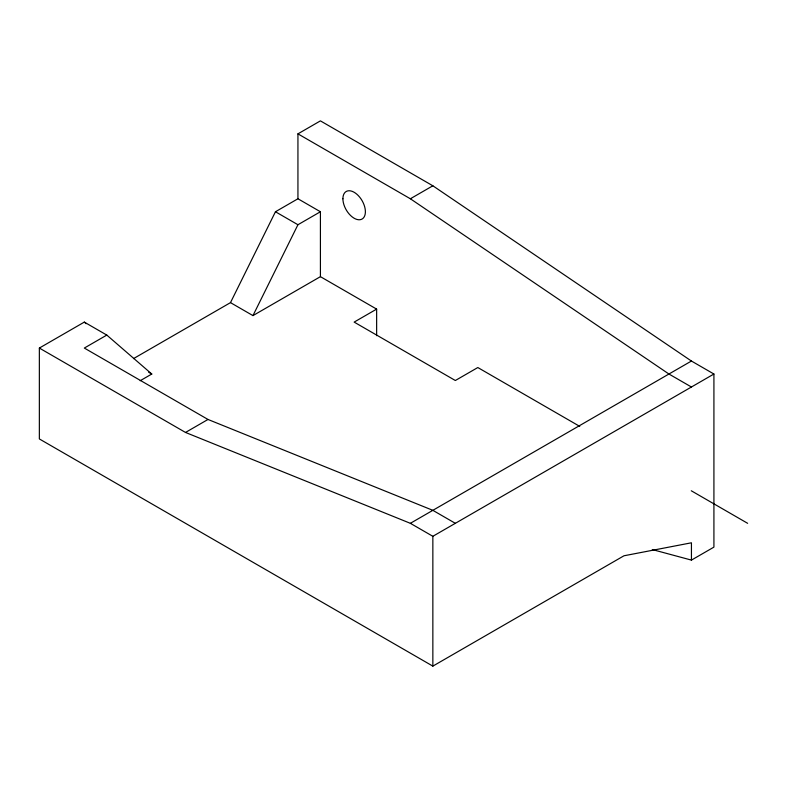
<?xml version="1.0" encoding="UTF-8"?>
<svg xmlns="http://www.w3.org/2000/svg" width="787" height="787" viewBox="0 0 787 787"><rect width="100%" height="100%" fill="white"/><g stroke="black" fill="none" stroke-linecap="round" stroke-linejoin="round"><path stroke-width="1.18" d="M140.184 380.721L151.783 374.032L106.806 335.085L84.317 322.099L39.35 348.061L39.35 438.939L432.85 666.127L432.85 536.301L713.917 374.022L713.917 547.122L691.439 560.108L652.295 549.562M230.483 302.631L275.45 211.752L297.939 198.767L320.417 211.752L320.417 276.66L252.961 315.607L230.483 302.631L133.505 358.616M252.961 315.607L297.939 224.738L320.417 211.752M297.939 198.767L297.939 133.859L320.417 120.873L432.85 185.791L691.429 361.036L713.917 374.022M106.806 335.085L84.317 348.061L207.994 419.461L432.85 510.33L455.339 523.316M297.939 133.859L410.361 198.767L432.85 185.791M376.639 335.685L376.639 309.114L354.15 322.099L455.339 380.514L477.817 367.539L579.753 426.387M39.35 348.061L185.506 432.447L207.994 419.461M185.506 432.447L410.361 523.316L691.429 361.036M432.85 666.127L623.983 555.779L691.439 542.794L691.439 560.108M691.439 387.007L668.94 374.022L410.361 198.767M275.45 211.752L297.939 224.738M320.417 276.66L376.639 309.114M691.281 490.773L747.65 523.325M148.713 372.261L151.783 374.032M410.361 523.316L432.85 536.301M84.317 322.099L86.157 323.693M342.906 198.767A15.897 9.178 60 0 0 359.767 219.75A15.897 9.178 60 0 0 359.767 197.262A15.897 9.178 60 0 0 342.906 198.767"/></g></svg>
